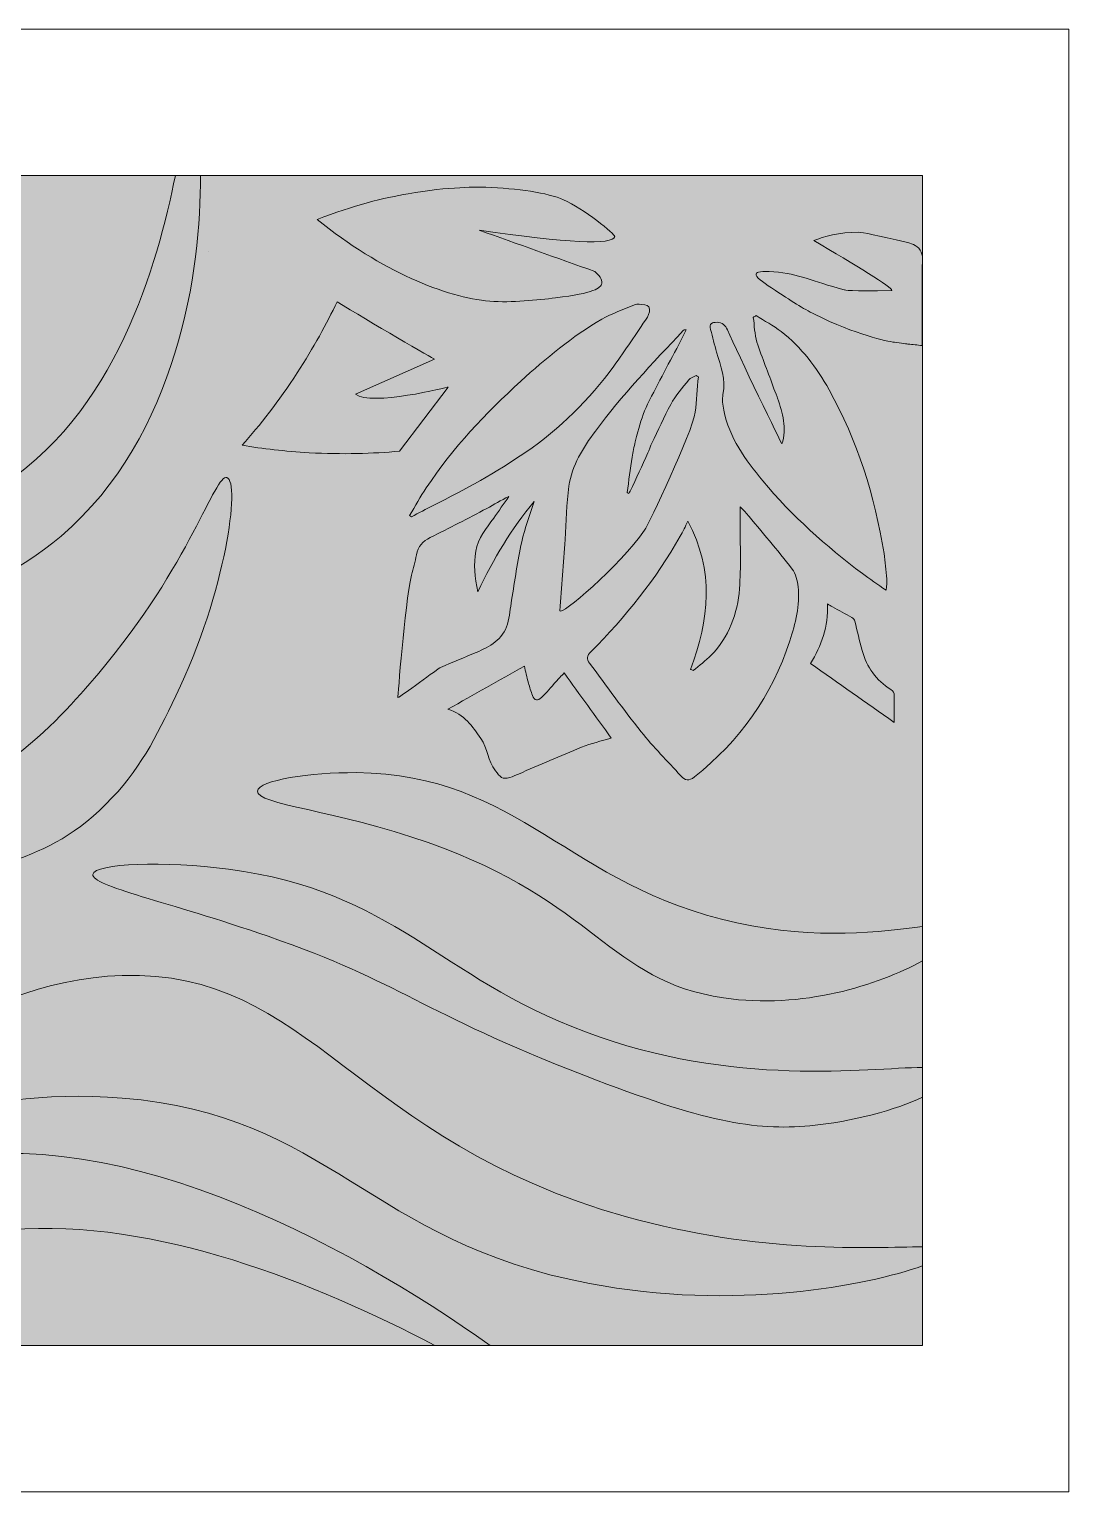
# Model space of a CAD drawing. Header units: millimetres. Extents: x -372 to 413, y -257 to 13.
# Drawn here: x -44.98 to -9.43, y -230.16 to -180.16 of the extents above; entities that cross this region are included whole.
import ezdxf

# ---------------------------------------------------------------- set-up
doc = ezdxf.new("R2010")
doc.units = ezdxf.units.MM
doc.header["$MEASUREMENT"] = 0
doc.layers.add('Layer 1', color=7, linetype='Continuous')

msp = doc.modelspace()

# ---------------------------------------------------------------- hatches: boundary and pattern name
at = {"layer": 'Layer 1', "true_color": 0xffffff}
h = msp.add_hatch(color=7, dxfattribs=at)
h.dxf.hatch_style = 2
h.paths.add_polyline_path([(-14.432, -185.162), (-14.432, -225.16), (-94.432, -225.16), (-94.432, -185.162)])
at = {"layer": 'Layer 1', "true_color": 0xff0000}
h = msp.add_hatch(color=1, dxfattribs=at)
h.dxf.hatch_style = 2
edge = h.paths.add_edge_path()
edge.add_spline(control_points=[(-39.13, -185.162), (-39.091, -188.33), (-39.896, -194.081), (-43.893, -197.489), (-46.93, -200.078), (-49.847, -199.64), (-52.631, -203.465), (-54.046, -205.405), (-53.95, -206.431), (-55.873, -208.446), (-58.078, -210.756), (-58.953, -210.34), (-60.978, -212.471), (-63.567, -215.198), (-62.876, -211.49), (-61.158, -209.289), (-59.147, -206.71), (-58.483, -207.313), (-55.633, -204.064), (-53.633, -201.785), (-53.841, -201.288), (-52.239, -199.707), (-49.876, -197.379), (-47.995, -197.048), (-46.172, -195.926), (-41.984, -193.35), (-40.591, -188.158), (-39.984, -185.162), (-39.984, -185.162), (-39.13, -185.162), (-39.13, -185.162)], knot_values=[0, 0, 0, 0, 1, 1, 1, 2, 2, 2, 3, 3, 3, 4, 4, 4, 5, 5, 5, 6, 6, 6, 7, 7, 7, 8, 8, 8, 9, 9, 9, 10, 10, 10, 10], degree=3, periodic=1)
h = msp.add_hatch(color=1, dxfattribs=at)
h.dxf.hatch_style = 2
edge = h.paths.add_edge_path()
edge.add_spline(control_points=[(-29.6, -187.028), (-26.576, -187.47), (-25.027, -187.544), (-24.954, -187.251), (-24.933, -187.168), (-26.044, -186.286), (-26.71, -185.99), (-27.24, -185.754), (-28.299, -185.603), (-29.366, -185.563), (-29.598, -185.554), (-30.625, -185.539), (-32.027, -185.785), (-32.832, -185.926), (-33.908, -186.18), (-35.132, -186.665), (-32.935, -188.445), (-30.725, -189.332), (-29.232, -189.458), (-28.481, -189.521), (-27.599, -189.417), (-26.98, -189.345), (-25.657, -189.191), (-25.434, -189.005), (-25.404, -188.85), (-25.377, -188.705), (-25.51, -188.556), (-25.637, -188.447), (-26.958, -187.974), (-28.279, -187.501), (-29.6, -187.028)], knot_values=[0, 0, 0, 0, 1, 1, 1, 2, 2, 2, 3, 3, 3, 4, 4, 4, 5, 5, 5, 6, 6, 6, 7, 7, 7, 8, 8, 8, 9, 9, 9, 10, 10, 10, 10], degree=3, periodic=1)
h = msp.add_hatch(color=1, dxfattribs=at)
h.dxf.hatch_style = 2
edge = h.paths.add_edge_path()
edge.add_spline(control_points=[(-14.988, -187.445), (-14.85, -187.477), (-14.633, -187.53), (-14.512, -187.713), (-14.395, -187.889), (-14.441, -188.097), (-14.441, -188.213), (-14.442, -189.034), (-14.442, -189.856), (-14.442, -190.678), (-14.442, -190.766), (-14.442, -190.853), (-14.442, -190.976), (-14.61, -190.957), (-14.772, -190.942), (-14.93, -190.926), (-14.93, -190.926), (-15.181, -190.896), (-15.394, -190.865), (-15.657, -190.826), (-16.703, -190.612), (-18.125, -189.907), (-18.523, -189.71), (-18.881, -189.475), (-19.596, -189.006), (-19.909, -188.801), (-20.156, -188.63), (-20.122, -188.526), (-20.1, -188.46), (-19.963, -188.416), (-19.521, -188.451), (-18.636, -188.521), (-18.248, -188.771), (-17.111, -189.073), (-17.111, -189.073), (-16.903, -189.128), (-15.506, -189.097), (-15.501, -189.097), (-15.489, -189.097), (-15.485, -189.09), (-15.438, -189.001), (-16.76, -188.2), (-18.155, -187.385), (-17.811, -187.252), (-17.281, -187.097), (-16.624, -187.1), (-16.481, -187.1), (-15.983, -187.215), (-14.988, -187.445)], knot_values=[0, 0, 0, 0, 1, 1, 1, 2, 2, 2, 3, 3, 3, 4, 4, 4, 5, 5, 5, 6, 6, 6, 7, 7, 7, 8, 8, 8, 9, 9, 9, 10, 10, 10, 11, 11, 11, 12, 12, 12, 13, 13, 13, 14, 14, 14, 15, 15, 15, 16, 16, 16, 16], degree=3, periodic=1)
h = msp.add_hatch(color=1, dxfattribs=at)
h.dxf.hatch_style = 2
edge = h.paths.add_edge_path()
edge.add_spline(control_points=[(-31.122, -191.445), (-31.122, -191.445), (-33.387, -190.144), (-34.454, -189.477), (-34.811, -190.224), (-35.259, -191.048), (-35.82, -191.911), (-36.451, -192.882), (-37.097, -193.705), (-37.696, -194.387), (-37.004, -194.501), (-36.239, -194.592), (-35.409, -194.639), (-34.266, -194.703), (-33.229, -194.669), (-32.323, -194.589), (-32.323, -194.589), (-30.657, -192.397), (-30.657, -192.397), (-30.657, -192.397), (-33.298, -193.066), (-33.82, -192.637), (-33.82, -192.637), (-31.122, -191.445), (-31.122, -191.445)], knot_values=[0, 0, 0, 0, 1, 1, 1, 2, 2, 2, 3, 3, 3, 4, 4, 4, 5, 5, 5, 6, 6, 6, 7, 7, 7, 8, 8, 8, 8], degree=3, periodic=1)
h = msp.add_hatch(color=1, dxfattribs=at)
h.dxf.hatch_style = 2
edge = h.paths.add_edge_path()
edge.add_spline(control_points=[(-31.974, -196.782), (-31.785, -196.467), (-31.608, -196.143), (-31.404, -195.838), (-30.495, -194.474), (-29.376, -193.295), (-28.171, -192.194), (-27.311, -191.408), (-26.413, -190.666), (-25.403, -190.079), (-25.052, -189.875), (-24.658, -189.745), (-24.282, -189.584), (-24.236, -189.564), (-24.178, -189.55), (-24.129, -189.558), (-24.009, -189.58), (-23.839, -189.58), (-23.788, -189.656), (-23.739, -189.729), (-23.78, -189.908), (-23.842, -190.001), (-24.216, -190.567), (-24.595, -191.13), (-24.994, -191.679), (-25.829, -192.83), (-26.825, -193.819), (-28.002, -194.624), (-29.008, -195.312), (-30.074, -195.897), (-31.163, -196.44), (-31.415, -196.566), (-31.662, -196.702), (-31.911, -196.833), (-31.932, -196.816), (-31.953, -196.799), (-31.974, -196.782)], knot_values=[0, 0, 0, 0, 1, 1, 1, 2, 2, 2, 3, 3, 3, 4, 4, 4, 5, 5, 5, 6, 6, 6, 7, 7, 7, 8, 8, 8, 9, 9, 9, 10, 10, 10, 11, 11, 11, 12, 12, 12, 12], degree=3, periodic=1)
h = msp.add_hatch(color=1, dxfattribs=at)
h.dxf.hatch_style = 2
edge = h.paths.add_edge_path()
edge.add_spline(control_points=[(-19.513, -192.453), (-19.7, -191.918), (-19.923, -191.395), (-20.095, -190.856), (-20.18, -190.589), (-20.181, -190.295), (-20.221, -190.013), (-20.189, -189.993), (-20.157, -189.973), (-20.125, -189.953), (-19.838, -190.133), (-19.536, -190.292), (-19.269, -190.497), (-18.57, -191.033), (-18.056, -191.73), (-17.629, -192.489), (-16.648, -194.234), (-16.074, -196.118), (-15.749, -198.084), (-15.702, -198.371), (-15.68, -198.662), (-15.656, -198.953), (-15.647, -199.061), (-15.665, -199.172), (-15.674, -199.344), (-15.974, -199.133), (-16.238, -198.96), (-16.49, -198.77), (-17.733, -197.831), (-18.899, -196.807), (-19.894, -195.602), (-20.489, -194.881), (-21.046, -194.131), (-21.228, -193.18), (-21.262, -193.007), (-21.294, -192.816), (-21.257, -192.648), (-21.143, -192.134), (-21.339, -191.678), (-21.475, -191.207), (-21.549, -190.95), (-21.608, -190.689), (-21.679, -190.431), (-21.735, -190.228), (-21.637, -190.176), (-21.458, -190.182), (-21.279, -190.189), (-21.176, -190.278), (-21.105, -190.44), (-20.744, -191.267), (-19.246, -194.351), (-19.243, -194.341), (-19.056, -193.797), (-19.227, -193.284), (-19.388, -192.773), (-19.393, -192.755), (-19.482, -192.542), (-19.513, -192.453)], knot_values=[0, 0, 0, 0, 1, 1, 1, 2, 2, 2, 3, 3, 3, 4, 4, 4, 5, 5, 5, 6, 6, 6, 7, 7, 7, 8, 8, 8, 9, 9, 9, 10, 10, 10, 11, 11, 11, 12, 12, 12, 13, 13, 13, 14, 14, 14, 15, 15, 15, 16, 16, 16, 17, 17, 17, 18, 18, 18, 19, 19, 19, 19], degree=3, periodic=1)
h = msp.add_hatch(color=1, dxfattribs=at)
h.dxf.hatch_style = 2
edge = h.paths.add_edge_path()
edge.add_spline(control_points=[(-23.94, -197.29), (-24.777, -198.515), (-26.847, -200.264), (-26.831, -200.04), (-26.773, -199.23), (-26.709, -198.42), (-26.652, -197.609), (-26.61, -197), (-26.614, -196.384), (-26.527, -195.781), (-26.425, -195.071), (-26.04, -194.47), (-25.621, -193.903), (-24.716, -192.675), (-23.662, -191.575), (-22.619, -190.466), (-22.6, -190.446), (-22.573, -190.431), (-22.514, -190.433), (-22.574, -190.556), (-22.631, -190.68), (-22.694, -190.801), (-23.076, -191.527), (-23.47, -192.247), (-23.835, -192.982), (-23.984, -193.28), (-24.08, -193.607), (-24.174, -193.928), (-24.2, -194.015), (-24.231, -194.153), (-24.256, -194.267), (-24.294, -194.441), (-24.342, -194.614), (-24.368, -194.789), (-24.429, -195.194), (-24.479, -195.6), (-24.533, -196.005), (-24.513, -196.014), (-24.492, -196.023), (-24.472, -196.032), (-24.457, -196.006), (-24.441, -195.981), (-24.428, -195.954), (-24.225, -195.517), (-24.018, -195.081), (-23.824, -194.639), (-23.803, -194.592), (-23.72, -194.381), (-23.687, -194.316), (-23.47, -193.874), (-23.285, -193.416), (-23.045, -192.988), (-22.876, -192.685), (-22.645, -192.416), (-22.428, -192.144), (-22.372, -192.074), (-22.261, -192.047), (-22.176, -192.001), (-22.15, -192.015), (-22.125, -192.03), (-22.099, -192.044), (-22.135, -192.449), (-22.153, -192.855), (-22.211, -193.257), (-22.313, -193.969), (-23.796, -197.08), (-23.94, -197.29)], knot_values=[0, 0, 0, 0, 1, 1, 1, 2, 2, 2, 3, 3, 3, 4, 4, 4, 5, 5, 5, 6, 6, 6, 7, 7, 7, 8, 8, 8, 9, 9, 9, 10, 10, 10, 11, 11, 11, 12, 12, 12, 13, 13, 13, 14, 14, 14, 15, 15, 15, 16, 16, 16, 17, 17, 17, 18, 18, 18, 19, 19, 19, 20, 20, 20, 21, 21, 21, 22, 22, 22, 22], degree=3, periodic=1)
h = msp.add_hatch(color=1, dxfattribs=at)
h.dxf.hatch_style = 2
edge = h.paths.add_edge_path()
edge.add_spline(control_points=[(-54.193, -214.767), (-52.259, -212.567), (-51.292, -211.467), (-49.809, -210.503), (-46.587, -208.407), (-44.727, -209.01), (-42.363, -206.66), (-41.206, -205.509), (-40.648, -204.374), (-39.965, -202.952), (-38.238, -199.361), (-37.765, -195.643), (-38.22, -195.491), (-38.643, -195.351), (-39.44, -198.435), (-42.607, -202.172), (-43.393, -203.099), (-44.275, -204.128), (-45.666, -205.159), (-46.176, -205.537), (-46.555, -205.738), (-47.495, -206.273), (-48.94, -207.096), (-51.394, -208.493), (-51.851, -208.762), (-55.064, -210.655), (-54.366, -212.668), (-58.456, -216.748), (-60.804, -219.09), (-62.964, -220.353), (-62.659, -220.951), (-62.439, -221.384), (-61.117, -221.114), (-60.918, -221.072), (-58.233, -220.5), (-57.171, -218.154), (-54.193, -214.767)], knot_values=[0, 0, 0, 0, 1, 1, 1, 2, 2, 2, 3, 3, 3, 4, 4, 4, 5, 5, 5, 6, 6, 6, 7, 7, 7, 8, 8, 8, 9, 9, 9, 10, 10, 10, 11, 11, 11, 12, 12, 12, 12], degree=3, periodic=1)
h = msp.add_hatch(color=1, dxfattribs=at)
h.dxf.hatch_style = 2
edge = h.paths.add_edge_path()
edge.add_spline(control_points=[(-31.906, -198.827), (-31.854, -198.595), (-31.782, -198.366), (-31.744, -198.131), (-31.696, -197.836), (-31.521, -197.668), (-31.266, -197.54), (-30.618, -197.216), (-29.975, -196.885), (-29.335, -196.546), (-29.087, -196.415), (-28.854, -196.257), (-28.578, -196.141), (-28.751, -196.385), (-28.924, -196.629), (-29.098, -196.872), (-29.348, -197.224), (-29.631, -197.558), (-29.712, -198.003), (-29.793, -198.451), (-29.736, -198.892), (-29.644, -199.394), (-29.094, -198.264), (-28.497, -197.228), (-27.71, -196.308), (-27.856, -196.767), (-28.036, -197.217), (-28.139, -197.685), (-28.285, -198.345), (-28.374, -199.018), (-28.487, -199.686), (-28.532, -199.957), (-28.547, -200.237), (-28.625, -200.498), (-28.782, -201.031), (-29.228, -201.269), (-29.699, -201.468), (-30.104, -201.639), (-30.51, -201.807), (-30.915, -201.978), (-30.981, -202.006), (-32.292, -202.996), (-32.375, -203.007), (-32.375, -203.007), (-32.152, -199.917), (-31.906, -198.827)], knot_values=[0, 0, 0, 0, 1, 1, 1, 2, 2, 2, 3, 3, 3, 4, 4, 4, 5, 5, 5, 6, 6, 6, 7, 7, 7, 8, 8, 8, 9, 9, 9, 10, 10, 10, 11, 11, 11, 12, 12, 12, 13, 13, 13, 14, 14, 14, 15, 15, 15, 15], degree=3, periodic=1)
h = msp.add_hatch(color=1, dxfattribs=at)
h.dxf.hatch_style = 2
edge = h.paths.add_edge_path()
edge.add_spline(control_points=[(-22.454, -196.98), (-21.556, -198.674), (-21.718, -200.355), (-22.368, -202.046), (-22.337, -202.06), (-22.305, -202.074), (-22.274, -202.088), (-22.07, -201.914), (-21.849, -201.756), (-21.664, -201.565), (-21.051, -200.933), (-20.759, -200.143), (-20.693, -199.288), (-20.636, -198.545), (-20.673, -197.795), (-20.668, -197.048), (-20.667, -196.885), (-20.668, -196.722), (-20.668, -196.494), (-20.574, -196.589), (-20.514, -196.641), (-20.464, -196.701), (-19.936, -197.337), (-19.397, -197.964), (-18.891, -198.616), (-18.767, -198.775), (-18.712, -199.014), (-18.69, -199.223), (-18.622, -199.861), (-18.778, -200.476), (-18.972, -201.073), (-19.581, -202.952), (-20.683, -204.491), (-22.228, -205.722), (-22.425, -205.879), (-22.552, -205.848), (-22.701, -205.684), (-23.155, -205.183), (-23.639, -204.705), (-24.06, -204.178), (-24.668, -203.417), (-25.23, -202.618), (-25.817, -201.84), (-25.935, -201.683), (-25.909, -201.585), (-25.771, -201.445), (-24.597, -200.251), (-23.545, -198.96), (-22.719, -197.497), (-22.627, -197.334), (-22.548, -197.164), (-22.454, -196.98)], knot_values=[0, 0, 0, 0, 1, 1, 1, 2, 2, 2, 3, 3, 3, 4, 4, 4, 5, 5, 5, 6, 6, 6, 7, 7, 7, 8, 8, 8, 9, 9, 9, 10, 10, 10, 11, 11, 11, 12, 12, 12, 13, 13, 13, 14, 14, 14, 15, 15, 15, 16, 16, 16, 17, 17, 17, 17], degree=3, periodic=1)
h = msp.add_hatch(color=1, dxfattribs=at)
h.dxf.hatch_style = 2
edge = h.paths.add_edge_path()
edge.add_spline(control_points=[(-15.401, -203.858), (-16.373, -203.175), (-17.312, -202.515), (-18.262, -201.848), (-17.902, -201.245), (-17.646, -200.587), (-17.685, -199.809), (-17.611, -199.852), (-17.565, -199.879), (-17.517, -199.905), (-17.293, -200.026), (-17.067, -200.144), (-16.846, -200.27), (-16.803, -200.295), (-16.763, -200.349), (-16.751, -200.396), (-16.663, -200.731), (-16.59, -201.07), (-16.499, -201.403), (-16.344, -201.972), (-16.014, -202.419), (-15.517, -202.736), (-15.429, -202.793), (-15.397, -202.855), (-15.399, -202.957), (-15.404, -203.244), (-15.401, -203.531), (-15.401, -203.858)], knot_values=[0, 0, 0, 0, 1, 1, 1, 2, 2, 2, 3, 3, 3, 4, 4, 4, 5, 5, 5, 6, 6, 6, 7, 7, 7, 8, 8, 8, 9, 9, 9, 9], degree=3, periodic=1)
h = msp.add_hatch(color=1, dxfattribs=at)
h.dxf.hatch_style = 2
edge = h.paths.add_edge_path()
edge.add_spline(control_points=[(-25.078, -204.395), (-25.424, -204.5), (-25.768, -204.579), (-26.091, -204.709), (-26.817, -205.001), (-27.532, -205.319), (-28.253, -205.625), (-28.348, -205.666), (-28.443, -205.713), (-28.543, -205.742), (-28.818, -205.821), (-28.871, -205.735), (-29.04, -205.511), (-29.293, -205.173), (-29.307, -204.747), (-29.542, -204.406), (-29.824, -203.995), (-30.1, -203.593), (-30.662, -203.407), (-29.769, -202.906), (-28.921, -202.43), (-28.049, -201.941), (-28.009, -202.107), (-27.964, -202.312), (-27.91, -202.515), (-27.871, -202.658), (-27.823, -202.799), (-27.774, -202.939), (-27.71, -203.121), (-27.584, -203.123), (-27.466, -203.009), (-27.29, -202.838), (-27.133, -202.648), (-26.967, -202.467), (-26.878, -202.369), (-26.787, -202.273), (-26.691, -202.17), (-26.148, -202.919), (-25.62, -203.647), (-25.078, -204.395)], knot_values=[0, 0, 0, 0, 1, 1, 1, 2, 2, 2, 3, 3, 3, 4, 4, 4, 5, 5, 5, 6, 6, 6, 7, 7, 7, 8, 8, 8, 9, 9, 9, 10, 10, 10, 11, 11, 11, 12, 12, 12, 13, 13, 13, 13], degree=3, periodic=1)
h = msp.add_hatch(color=1, dxfattribs=at)
h.dxf.hatch_style = 2
edge = h.paths.add_edge_path()
edge.add_spline(control_points=[(-14.432, -210.834), (-14.432, -210.834), (-14.432, -212.016), (-14.432, -212.016), (-15.949, -212.838), (-18.542, -213.678), (-21.234, -213.279), (-25.192, -212.693), (-25.569, -209.998), (-31.344, -207.966), (-34.505, -206.851), (-37.211, -206.668), (-37.176, -206.209), (-37.147, -205.835), (-35.352, -205.564), (-33.8, -205.578), (-28.187, -205.631), (-26.571, -209.455), (-20.782, -210.711), (-18.038, -211.307), (-15.78, -211.018), (-14.432, -210.834)], knot_values=[0, 0, 0, 0, 1, 1, 1, 2, 2, 2, 3, 3, 3, 4, 4, 4, 5, 5, 5, 6, 6, 6, 7, 7, 7, 7], degree=3, periodic=1)
h = msp.add_hatch(color=1, dxfattribs=at)
h.dxf.hatch_style = 2
edge = h.paths.add_edge_path()
edge.add_spline(control_points=[(-14.432, -215.657), (-14.432, -215.657), (-14.432, -216.673), (-14.432, -216.673), (-15.342, -217.103), (-16.828, -217.516), (-18.284, -217.65), (-20.189, -217.823), (-21.911, -217.512), (-25.961, -215.946), (-31.722, -213.716), (-32.138, -212.796), (-36.816, -211.173), (-40.248, -209.98), (-42.866, -209.458), (-42.806, -209.056), (-42.746, -208.675), (-40.33, -208.587), (-38.167, -208.876), (-32.47, -209.635), (-31.037, -212.538), (-25.964, -214.443), (-20.881, -216.352), (-16.302, -215.667), (-14.432, -215.657)], knot_values=[0, 0, 0, 0, 1, 1, 1, 2, 2, 2, 3, 3, 3, 4, 4, 4, 5, 5, 5, 6, 6, 6, 7, 7, 7, 8, 8, 8, 8], degree=3, periodic=1)
h = msp.add_hatch(color=1, dxfattribs=at)
h.dxf.hatch_style = 2
edge = h.paths.add_edge_path()
edge.add_spline(control_points=[(-14.432, -222.437), (-16.319, -223.118), (-20.867, -223.989), (-25.82, -223.044), (-33.419, -221.597), (-34.692, -217.276), (-41.804, -216.701), (-47.24, -216.26), (-50.931, -218.426), (-51.22, -217.699), (-51.555, -216.863), (-47.135, -212.683), (-41.804, -212.513), (-35.362, -212.309), (-33.856, -218.161), (-24.56, -220.761), (-19.985, -222.045), (-16.125, -221.809), (-14.432, -221.784), (-14.432, -221.784), (-14.432, -222.437), (-14.432, -222.437)], knot_values=[0, 0, 0, 0, 1, 1, 1, 2, 2, 2, 3, 3, 3, 4, 4, 4, 5, 5, 5, 6, 6, 6, 7, 7, 7, 7], degree=3, periodic=1)
h = msp.add_hatch(color=1, dxfattribs=at)
h.dxf.hatch_style = 2
edge = h.paths.add_edge_path()
edge.add_spline(control_points=[(-29.217, -225.16), (-29.217, -225.16), (-31.111, -225.16), (-31.111, -225.16), (-35.165, -223.044), (-40.661, -220.804), (-45.6, -221.206), (-51.135, -221.654), (-55.707, -223.707), (-55.707, -223.707), (-57.168, -224.36), (-57.143, -224.501), (-58.459, -225.058), (-58.54, -225.093), (-58.625, -225.129), (-58.706, -225.16), (-58.706, -225.16), (-64.248, -225.16), (-64.248, -225.16), (-64.121, -225.118), (-63.99, -225.076), (-63.86, -225.03), (-60.572, -223.901), (-59.425, -223.107), (-55.707, -221.551), (-52.193, -220.084), (-49.417, -219.206), (-49.029, -219.086), (-42.489, -217.078), (-34.117, -221.686), (-29.217, -225.16)], knot_values=[0, 0, 0, 0, 1, 1, 1, 2, 2, 2, 3, 3, 3, 4, 4, 4, 5, 5, 5, 6, 6, 6, 7, 7, 7, 8, 8, 8, 9, 9, 9, 10, 10, 10, 10], degree=3, periodic=1)

# ---------------------------------------------------------------- linework, layer by layer
at = {"layer": 'Layer 1', "color": 7, "lineweight": 18, "true_color": 0xffffff}
msp.add_lwpolyline([(-99.432, -180.162), (-9.432, -180.162), (-9.432, -230.162), (-99.432, -230.162), (-99.432, -180.162)], dxfattribs=at)
at = {"layer": 'Layer 1', "lineweight": 0}
for points in [[(-14.432, -185.162), (-14.432, -225.16), (-94.432, -225.16), (-94.432, -185.162), (-14.432, -185.162)], [(-38.843, -187.745), (-38.843, -187.745)]]:
    msp.add_lwpolyline(points, dxfattribs=at)
for points, knots in [([(-39.13, -185.162), (-39.091, -188.33), (-39.896, -194.081), (-43.893, -197.489), (-46.93, -200.078), (-49.847, -199.64), (-52.631, -203.465), (-54.046, -205.405), (-53.95, -206.431), (-55.873, -208.446), (-58.078, -210.756), (-58.953, -210.34), (-60.978, -212.471), (-63.567, -215.198), (-62.876, -211.49), (-61.158, -209.289), (-59.147, -206.71), (-58.483, -207.313), (-55.633, -204.064), (-53.633, -201.785), (-53.841, -201.288), (-52.239, -199.707), (-49.876, -197.379), (-47.995, -197.048), (-46.172, -195.926), (-41.984, -193.35), (-40.591, -188.158), (-39.984, -185.162), (-39.984, -185.162), (-39.13, -185.162), (-39.13, -185.162)], [0, 0, 0, 0, 1, 1, 1, 2, 2, 2, 3, 3, 3, 4, 4, 4, 5, 5, 5, 6, 6, 6, 7, 7, 7, 8, 8, 8, 9, 9, 9, 10, 10, 10, 10]), ([(-29.6, -187.028), (-26.576, -187.47), (-25.027, -187.544), (-24.954, -187.251), (-24.933, -187.168), (-26.044, -186.286), (-26.71, -185.99), (-27.24, -185.754), (-28.299, -185.603), (-29.366, -185.563), (-29.598, -185.554), (-30.625, -185.539), (-32.027, -185.785), (-32.832, -185.926), (-33.908, -186.18), (-35.132, -186.665), (-32.935, -188.445), (-30.725, -189.332), (-29.232, -189.458), (-28.481, -189.521), (-27.599, -189.417), (-26.98, -189.345), (-25.657, -189.191), (-25.434, -189.005), (-25.404, -188.85), (-25.377, -188.705), (-25.51, -188.556), (-25.637, -188.447), (-26.958, -187.974), (-28.279, -187.501), (-29.6, -187.028)], [0, 0, 0, 0, 1, 1, 1, 2, 2, 2, 3, 3, 3, 4, 4, 4, 5, 5, 5, 6, 6, 6, 7, 7, 7, 8, 8, 8, 9, 9, 9, 10, 10, 10, 10]), ([(-14.988, -187.445), (-14.85, -187.477), (-14.633, -187.53), (-14.512, -187.713), (-14.395, -187.889), (-14.441, -188.097), (-14.441, -188.213), (-14.442, -189.034), (-14.442, -189.856), (-14.442, -190.678), (-14.442, -190.766), (-14.442, -190.853), (-14.442, -190.976), (-14.61, -190.957), (-14.772, -190.942), (-14.93, -190.926), (-14.93, -190.926), (-15.181, -190.896), (-15.394, -190.865), (-15.657, -190.826), (-16.703, -190.612), (-18.125, -189.907), (-18.523, -189.71), (-18.881, -189.475), (-19.596, -189.006), (-19.909, -188.801), (-20.156, -188.63), (-20.122, -188.526), (-20.1, -188.46), (-19.963, -188.416), (-19.521, -188.451), (-18.636, -188.521), (-18.248, -188.771), (-17.111, -189.073), (-17.111, -189.073), (-16.903, -189.128), (-15.506, -189.097), (-15.501, -189.097), (-15.489, -189.097), (-15.485, -189.09), (-15.438, -189.001), (-16.76, -188.2), (-18.155, -187.385), (-17.811, -187.252), (-17.281, -187.097), (-16.624, -187.1), (-16.481, -187.1), (-15.983, -187.215), (-14.988, -187.445)], [0, 0, 0, 0, 1, 1, 1, 2, 2, 2, 3, 3, 3, 4, 4, 4, 5, 5, 5, 6, 6, 6, 7, 7, 7, 8, 8, 8, 9, 9, 9, 10, 10, 10, 11, 11, 11, 12, 12, 12, 13, 13, 13, 14, 14, 14, 15, 15, 15, 16, 16, 16, 16]), ([(-31.122, -191.445), (-31.122, -191.445), (-33.387, -190.144), (-34.454, -189.477), (-34.811, -190.224), (-35.259, -191.048), (-35.82, -191.911), (-36.451, -192.882), (-37.097, -193.705), (-37.696, -194.387), (-37.004, -194.501), (-36.239, -194.592), (-35.409, -194.639), (-34.266, -194.703), (-33.229, -194.669), (-32.323, -194.589), (-32.323, -194.589), (-30.657, -192.397), (-30.657, -192.397), (-30.657, -192.397), (-33.298, -193.066), (-33.82, -192.637), (-33.82, -192.637), (-31.122, -191.445), (-31.122, -191.445)], [0, 0, 0, 0, 1, 1, 1, 2, 2, 2, 3, 3, 3, 4, 4, 4, 5, 5, 5, 6, 6, 6, 7, 7, 7, 8, 8, 8, 8]), ([(-31.974, -196.782), (-31.785, -196.467), (-31.608, -196.143), (-31.404, -195.838), (-30.495, -194.474), (-29.376, -193.295), (-28.171, -192.194), (-27.311, -191.408), (-26.413, -190.666), (-25.403, -190.079), (-25.052, -189.875), (-24.658, -189.745), (-24.282, -189.584), (-24.236, -189.564), (-24.178, -189.55), (-24.129, -189.558), (-24.009, -189.58), (-23.839, -189.58), (-23.788, -189.656), (-23.739, -189.729), (-23.78, -189.908), (-23.842, -190.001), (-24.216, -190.567), (-24.595, -191.13), (-24.994, -191.679), (-25.829, -192.83), (-26.825, -193.819), (-28.002, -194.624), (-29.008, -195.312), (-30.074, -195.897), (-31.163, -196.44), (-31.415, -196.566), (-31.662, -196.702), (-31.911, -196.833), (-31.932, -196.816), (-31.953, -196.799), (-31.974, -196.782)], [0, 0, 0, 0, 1, 1, 1, 2, 2, 2, 3, 3, 3, 4, 4, 4, 5, 5, 5, 6, 6, 6, 7, 7, 7, 8, 8, 8, 9, 9, 9, 10, 10, 10, 11, 11, 11, 12, 12, 12, 12]), ([(-19.513, -192.453), (-19.7, -191.918), (-19.923, -191.395), (-20.095, -190.856), (-20.18, -190.589), (-20.181, -190.295), (-20.221, -190.013), (-20.189, -189.993), (-20.157, -189.973), (-20.125, -189.953), (-19.838, -190.133), (-19.536, -190.292), (-19.269, -190.497), (-18.57, -191.033), (-18.056, -191.73), (-17.629, -192.489), (-16.648, -194.234), (-16.074, -196.118), (-15.749, -198.084), (-15.702, -198.371), (-15.68, -198.662), (-15.656, -198.953), (-15.647, -199.061), (-15.665, -199.172), (-15.674, -199.344), (-15.974, -199.133), (-16.238, -198.96), (-16.49, -198.77), (-17.733, -197.831), (-18.899, -196.807), (-19.894, -195.602), (-20.489, -194.881), (-21.046, -194.131), (-21.228, -193.18), (-21.262, -193.007), (-21.294, -192.816), (-21.257, -192.648), (-21.143, -192.134), (-21.339, -191.678), (-21.475, -191.207), (-21.549, -190.95), (-21.608, -190.689), (-21.679, -190.431), (-21.735, -190.228), (-21.637, -190.176), (-21.458, -190.182), (-21.279, -190.189), (-21.176, -190.278), (-21.105, -190.44), (-20.744, -191.267), (-19.246, -194.351), (-19.243, -194.341), (-19.056, -193.797), (-19.227, -193.284), (-19.388, -192.773), (-19.393, -192.755), (-19.482, -192.542), (-19.513, -192.453)], [0, 0, 0, 0, 1, 1, 1, 2, 2, 2, 3, 3, 3, 4, 4, 4, 5, 5, 5, 6, 6, 6, 7, 7, 7, 8, 8, 8, 9, 9, 9, 10, 10, 10, 11, 11, 11, 12, 12, 12, 13, 13, 13, 14, 14, 14, 15, 15, 15, 16, 16, 16, 17, 17, 17, 18, 18, 18, 19, 19, 19, 19]), ([(-23.94, -197.29), (-24.777, -198.515), (-26.847, -200.264), (-26.831, -200.04), (-26.773, -199.23), (-26.709, -198.42), (-26.652, -197.609), (-26.61, -197), (-26.614, -196.384), (-26.527, -195.781), (-26.425, -195.071), (-26.04, -194.47), (-25.621, -193.903), (-24.716, -192.675), (-23.662, -191.575), (-22.619, -190.466), (-22.6, -190.446), (-22.573, -190.431), (-22.514, -190.433), (-22.574, -190.556), (-22.631, -190.68), (-22.694, -190.801), (-23.076, -191.527), (-23.47, -192.247), (-23.835, -192.982), (-23.984, -193.28), (-24.08, -193.607), (-24.174, -193.928), (-24.2, -194.015), (-24.231, -194.153), (-24.256, -194.267), (-24.294, -194.441), (-24.342, -194.614), (-24.368, -194.789), (-24.429, -195.194), (-24.479, -195.6), (-24.533, -196.005), (-24.513, -196.014), (-24.492, -196.023), (-24.472, -196.032), (-24.457, -196.006), (-24.441, -195.981), (-24.428, -195.954), (-24.225, -195.517), (-24.018, -195.081), (-23.824, -194.639), (-23.803, -194.592), (-23.72, -194.381), (-23.687, -194.316), (-23.47, -193.874), (-23.285, -193.416), (-23.045, -192.988), (-22.876, -192.685), (-22.645, -192.416), (-22.428, -192.144), (-22.372, -192.074), (-22.261, -192.047), (-22.176, -192.001), (-22.15, -192.015), (-22.125, -192.03), (-22.099, -192.044), (-22.135, -192.449), (-22.153, -192.855), (-22.211, -193.257), (-22.313, -193.969), (-23.796, -197.08), (-23.94, -197.29)], [0, 0, 0, 0, 1, 1, 1, 2, 2, 2, 3, 3, 3, 4, 4, 4, 5, 5, 5, 6, 6, 6, 7, 7, 7, 8, 8, 8, 9, 9, 9, 10, 10, 10, 11, 11, 11, 12, 12, 12, 13, 13, 13, 14, 14, 14, 15, 15, 15, 16, 16, 16, 17, 17, 17, 18, 18, 18, 19, 19, 19, 20, 20, 20, 21, 21, 21, 22, 22, 22, 22]), ([(-54.193, -214.767), (-52.259, -212.567), (-51.292, -211.467), (-49.809, -210.503), (-46.587, -208.407), (-44.727, -209.01), (-42.363, -206.66), (-41.206, -205.509), (-40.648, -204.374), (-39.965, -202.952), (-38.238, -199.361), (-37.765, -195.643), (-38.22, -195.491), (-38.643, -195.351), (-39.44, -198.435), (-42.607, -202.172), (-43.393, -203.099), (-44.275, -204.128), (-45.666, -205.159), (-46.176, -205.537), (-46.555, -205.738), (-47.495, -206.273), (-48.94, -207.096), (-51.394, -208.493), (-51.851, -208.762), (-55.064, -210.655), (-54.366, -212.668), (-58.456, -216.748), (-60.804, -219.09), (-62.964, -220.353), (-62.659, -220.951), (-62.439, -221.384), (-61.117, -221.114), (-60.918, -221.072), (-58.233, -220.5), (-57.171, -218.154), (-54.193, -214.767)], [0, 0, 0, 0, 1, 1, 1, 2, 2, 2, 3, 3, 3, 4, 4, 4, 5, 5, 5, 6, 6, 6, 7, 7, 7, 8, 8, 8, 9, 9, 9, 10, 10, 10, 11, 11, 11, 12, 12, 12, 12]), ([(-31.906, -198.827), (-31.854, -198.595), (-31.782, -198.366), (-31.744, -198.131), (-31.696, -197.836), (-31.521, -197.668), (-31.266, -197.54), (-30.618, -197.216), (-29.975, -196.885), (-29.335, -196.546), (-29.087, -196.415), (-28.854, -196.257), (-28.578, -196.141), (-28.751, -196.385), (-28.924, -196.629), (-29.098, -196.872), (-29.348, -197.224), (-29.631, -197.558), (-29.712, -198.003), (-29.793, -198.451), (-29.736, -198.892), (-29.644, -199.394), (-29.094, -198.264), (-28.497, -197.228), (-27.71, -196.308), (-27.856, -196.767), (-28.036, -197.217), (-28.139, -197.685), (-28.285, -198.345), (-28.374, -199.018), (-28.487, -199.686), (-28.532, -199.957), (-28.547, -200.237), (-28.625, -200.498), (-28.782, -201.031), (-29.228, -201.269), (-29.699, -201.468), (-30.104, -201.639), (-30.51, -201.807), (-30.915, -201.978), (-30.981, -202.006), (-32.292, -202.996), (-32.375, -203.007), (-32.375, -203.007), (-32.152, -199.917), (-31.906, -198.827)], [0, 0, 0, 0, 1, 1, 1, 2, 2, 2, 3, 3, 3, 4, 4, 4, 5, 5, 5, 6, 6, 6, 7, 7, 7, 8, 8, 8, 9, 9, 9, 10, 10, 10, 11, 11, 11, 12, 12, 12, 13, 13, 13, 14, 14, 14, 15, 15, 15, 15]), ([(-22.454, -196.98), (-21.556, -198.674), (-21.718, -200.355), (-22.368, -202.046), (-22.337, -202.06), (-22.305, -202.074), (-22.274, -202.088), (-22.07, -201.914), (-21.849, -201.756), (-21.664, -201.565), (-21.051, -200.933), (-20.759, -200.143), (-20.693, -199.288), (-20.636, -198.545), (-20.673, -197.795), (-20.668, -197.048), (-20.667, -196.885), (-20.668, -196.722), (-20.668, -196.494), (-20.574, -196.589), (-20.514, -196.641), (-20.464, -196.701), (-19.936, -197.337), (-19.397, -197.964), (-18.891, -198.616), (-18.767, -198.775), (-18.712, -199.014), (-18.69, -199.223), (-18.622, -199.861), (-18.778, -200.476), (-18.972, -201.073), (-19.581, -202.952), (-20.683, -204.491), (-22.228, -205.722), (-22.425, -205.879), (-22.552, -205.848), (-22.701, -205.684), (-23.155, -205.183), (-23.639, -204.705), (-24.06, -204.178), (-24.668, -203.417), (-25.23, -202.618), (-25.817, -201.84), (-25.935, -201.683), (-25.909, -201.585), (-25.771, -201.445), (-24.597, -200.251), (-23.545, -198.96), (-22.719, -197.497), (-22.627, -197.334), (-22.548, -197.164), (-22.454, -196.98)], [0, 0, 0, 0, 1, 1, 1, 2, 2, 2, 3, 3, 3, 4, 4, 4, 5, 5, 5, 6, 6, 6, 7, 7, 7, 8, 8, 8, 9, 9, 9, 10, 10, 10, 11, 11, 11, 12, 12, 12, 13, 13, 13, 14, 14, 14, 15, 15, 15, 16, 16, 16, 17, 17, 17, 17]), ([(-15.401, -203.858), (-16.373, -203.175), (-17.312, -202.515), (-18.262, -201.848), (-17.902, -201.245), (-17.646, -200.587), (-17.685, -199.809), (-17.611, -199.852), (-17.565, -199.879), (-17.517, -199.905), (-17.293, -200.026), (-17.067, -200.144), (-16.846, -200.27), (-16.803, -200.295), (-16.763, -200.349), (-16.751, -200.396), (-16.663, -200.731), (-16.59, -201.07), (-16.499, -201.403), (-16.344, -201.972), (-16.014, -202.419), (-15.517, -202.736), (-15.429, -202.793), (-15.397, -202.855), (-15.399, -202.957), (-15.404, -203.244), (-15.401, -203.531), (-15.401, -203.858)], [0, 0, 0, 0, 1, 1, 1, 2, 2, 2, 3, 3, 3, 4, 4, 4, 5, 5, 5, 6, 6, 6, 7, 7, 7, 8, 8, 8, 9, 9, 9, 9]), ([(-25.078, -204.395), (-25.424, -204.5), (-25.768, -204.579), (-26.091, -204.709), (-26.817, -205.001), (-27.532, -205.319), (-28.253, -205.625), (-28.348, -205.666), (-28.443, -205.713), (-28.543, -205.742), (-28.818, -205.821), (-28.871, -205.735), (-29.04, -205.511), (-29.293, -205.173), (-29.307, -204.747), (-29.542, -204.406), (-29.824, -203.995), (-30.1, -203.593), (-30.662, -203.407), (-29.769, -202.906), (-28.921, -202.43), (-28.049, -201.941), (-28.009, -202.107), (-27.964, -202.312), (-27.91, -202.515), (-27.871, -202.658), (-27.823, -202.799), (-27.774, -202.939), (-27.71, -203.121), (-27.584, -203.123), (-27.466, -203.009), (-27.29, -202.838), (-27.133, -202.648), (-26.967, -202.467), (-26.878, -202.369), (-26.787, -202.273), (-26.691, -202.17), (-26.148, -202.919), (-25.62, -203.647), (-25.078, -204.395)], [0, 0, 0, 0, 1, 1, 1, 2, 2, 2, 3, 3, 3, 4, 4, 4, 5, 5, 5, 6, 6, 6, 7, 7, 7, 8, 8, 8, 9, 9, 9, 10, 10, 10, 11, 11, 11, 12, 12, 12, 13, 13, 13, 13]), ([(-14.432, -210.834), (-14.432, -210.834), (-14.432, -212.016), (-14.432, -212.016), (-15.949, -212.838), (-18.542, -213.678), (-21.234, -213.279), (-25.192, -212.693), (-25.569, -209.998), (-31.344, -207.966), (-34.505, -206.851), (-37.211, -206.668), (-37.176, -206.209), (-37.147, -205.835), (-35.352, -205.564), (-33.8, -205.578), (-28.187, -205.631), (-26.571, -209.455), (-20.782, -210.711), (-18.038, -211.307), (-15.78, -211.018), (-14.432, -210.834)], [0, 0, 0, 0, 1, 1, 1, 2, 2, 2, 3, 3, 3, 4, 4, 4, 5, 5, 5, 6, 6, 6, 7, 7, 7, 7]), ([(-14.432, -215.657), (-14.432, -215.657), (-14.432, -216.673), (-14.432, -216.673), (-15.342, -217.103), (-16.828, -217.516), (-18.284, -217.65), (-20.189, -217.823), (-21.911, -217.512), (-25.961, -215.946), (-31.722, -213.716), (-32.138, -212.796), (-36.816, -211.173), (-40.248, -209.98), (-42.866, -209.458), (-42.806, -209.056), (-42.746, -208.675), (-40.33, -208.587), (-38.167, -208.876), (-32.47, -209.635), (-31.037, -212.538), (-25.964, -214.443), (-20.881, -216.352), (-16.302, -215.667), (-14.432, -215.657)], [0, 0, 0, 0, 1, 1, 1, 2, 2, 2, 3, 3, 3, 4, 4, 4, 5, 5, 5, 6, 6, 6, 7, 7, 7, 8, 8, 8, 8]), ([(-14.432, -222.437), (-16.319, -223.118), (-20.867, -223.989), (-25.82, -223.044), (-33.419, -221.597), (-34.692, -217.276), (-41.804, -216.701), (-47.24, -216.26), (-50.931, -218.426), (-51.22, -217.699), (-51.555, -216.863), (-47.135, -212.683), (-41.804, -212.513), (-35.362, -212.309), (-33.856, -218.161), (-24.56, -220.761), (-19.985, -222.045), (-16.125, -221.809), (-14.432, -221.784), (-14.432, -221.784), (-14.432, -222.437), (-14.432, -222.437)], [0, 0, 0, 0, 1, 1, 1, 2, 2, 2, 3, 3, 3, 4, 4, 4, 5, 5, 5, 6, 6, 6, 7, 7, 7, 7]), ([(-29.217, -225.16), (-29.217, -225.16), (-31.111, -225.16), (-31.111, -225.16), (-35.165, -223.044), (-40.661, -220.804), (-45.6, -221.206), (-51.135, -221.654), (-55.707, -223.707), (-55.707, -223.707), (-57.168, -224.36), (-57.143, -224.501), (-58.459, -225.058), (-58.54, -225.093), (-58.625, -225.129), (-58.706, -225.16), (-58.706, -225.16), (-64.248, -225.16), (-64.248, -225.16), (-64.121, -225.118), (-63.99, -225.076), (-63.86, -225.03), (-60.572, -223.901), (-59.425, -223.107), (-55.707, -221.551), (-52.193, -220.084), (-49.417, -219.206), (-49.029, -219.086), (-42.489, -217.078), (-34.117, -221.686), (-29.217, -225.16)], [0, 0, 0, 0, 1, 1, 1, 2, 2, 2, 3, 3, 3, 4, 4, 4, 5, 5, 5, 6, 6, 6, 7, 7, 7, 8, 8, 8, 9, 9, 9, 10, 10, 10, 10])]:
    msp.add_open_spline(points, degree=3, knots=knots, dxfattribs=at)

doc.saveas('drawing.dxf')
